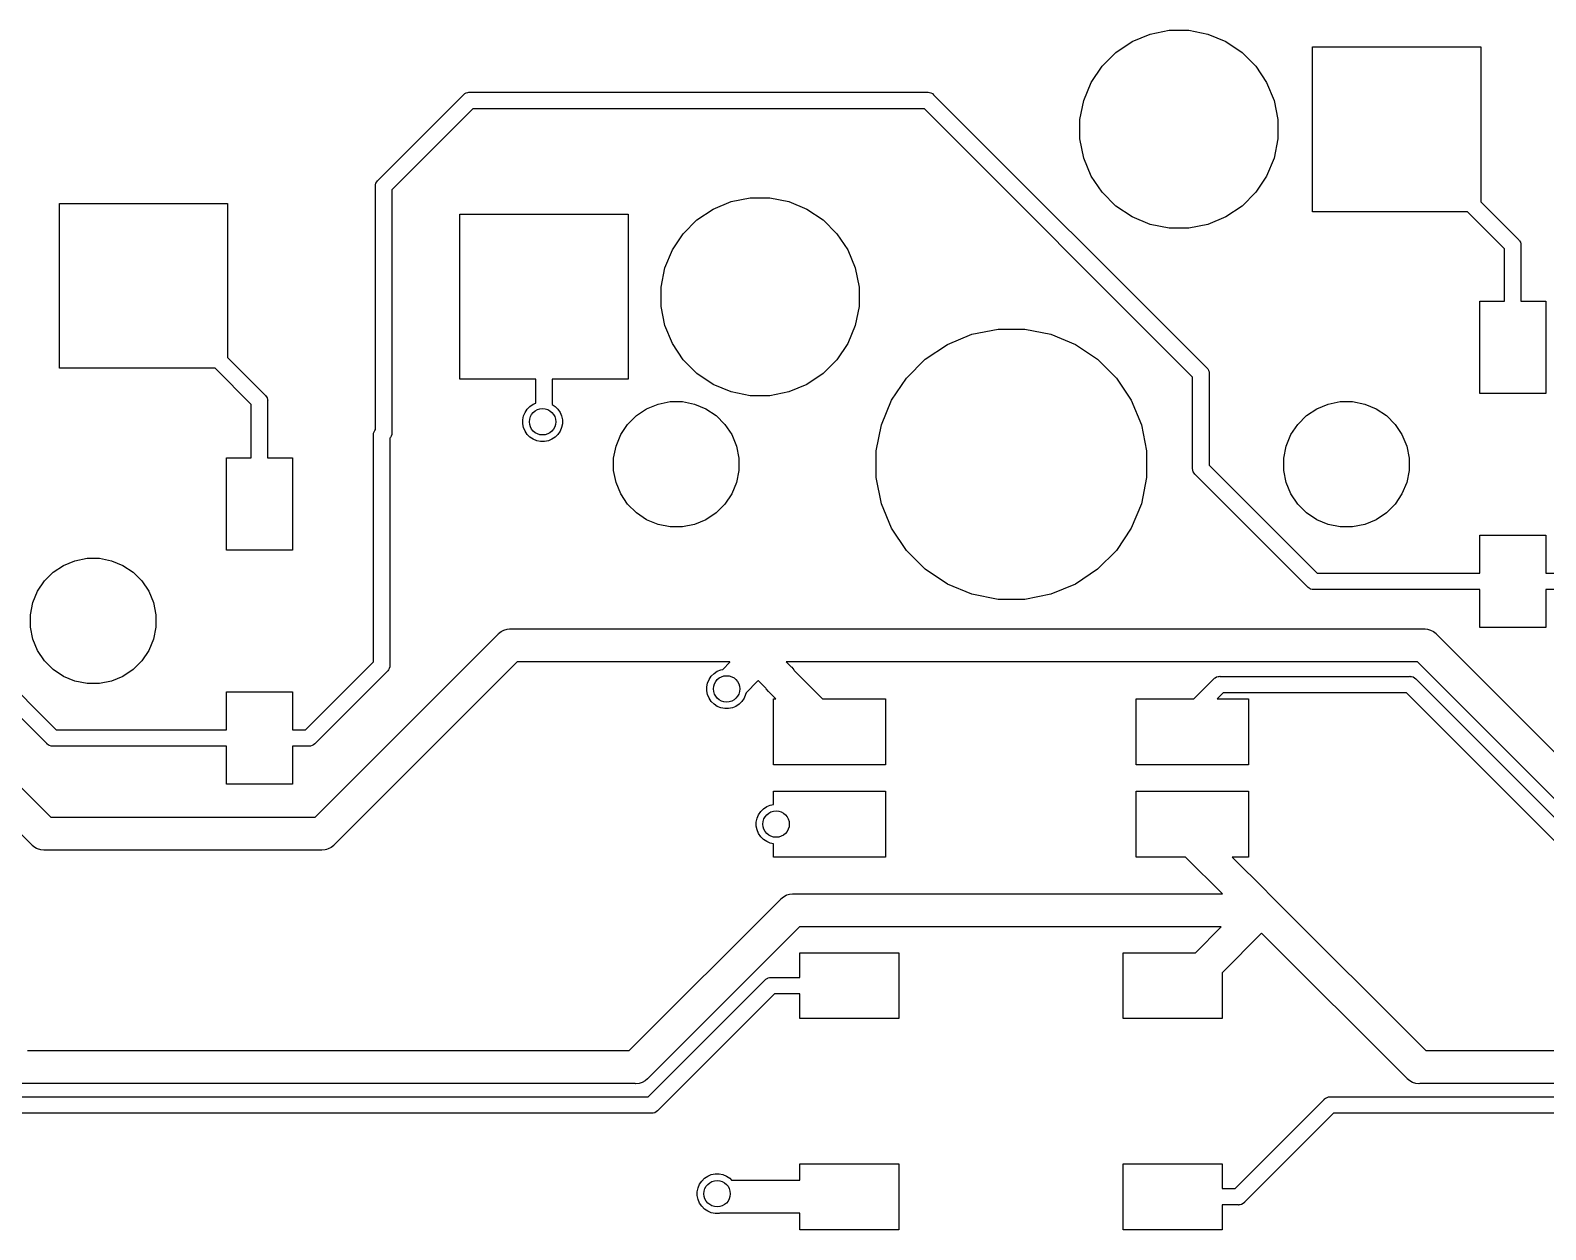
# Model space of a CAD drawing. Extents: x 0.5 to 11.2, y -4.1 to -0.9.
# Drawn here: x 8.061 to 8.965, y -1.585 to -0.869 of the extents above; entities that cross this region are included whole.
import ezdxf

# ---------------------------------------------------------------- set-up
doc = ezdxf.new("R2010")
doc.units = 0
doc.header["$MEASUREMENT"] = 0
doc.layers.add('BLACK', color=7, linetype='CONTINUOUS')

msp = doc.modelspace()

# ---------------------------------------------------------------- linework, layer by layer
at = {"layer": 'BLACK', "linetype": 'CONTINUOUS'}
for p, q in [((8.70859, -0.882082), (8.71827, -0.875619)), ((8.71827, -0.875619), (8.72901, -0.871167)), ((8.72901, -0.871167), (8.74042, -0.868898)), ((8.74042, -0.868898), (8.75206, -0.868898)), ((8.75206, -0.868898), (8.76347, -0.871167)), ((8.76347, -0.871167), (8.77421, -0.875619)), ((8.77421, -0.875619), (8.78389, -0.882082)), ((8.70037, -0.890307), (8.70859, -0.882082)), ((8.78389, -0.882082), (8.79211, -0.890307)), ((8.82604, -0.977165), (8.82604, -0.87874)), ((8.82604, -0.87874), (8.92644, -0.87874)), ((8.92644, -0.87874), (8.92644, -0.971269)), ((8.69391, -0.89998), (8.70037, -0.890307)), ((8.79211, -0.890307), (8.79857, -0.89998)), ((8.68945, -0.910727), (8.69391, -0.89998)), ((8.79857, -0.89998), (8.80303, -0.910727)), ((8.26825, -0.958357), (8.31909, -0.907517)), ((8.31909, -0.907517), (8.31924, -0.90733)), ((8.31924, -0.90733), (8.31943, -0.907176)), ((8.31943, -0.907176), (8.31999, -0.906715)), ((8.31943, -0.907176), (8.31943, -0.907176)), ((8.31999, -0.906715), (8.32084, -0.906258)), ((8.32084, -0.906258), (8.32177, -0.905977)), ((8.32177, -0.905977), (8.32249, -0.905906)), ((8.32249, -0.905906), (8.3225, -0.905906)), ((8.3225, -0.905906), (8.32274, -0.905882)), ((8.32274, -0.905882), (8.32298, -0.905906)), ((8.32298, -0.905906), (8.59612, -0.905906)), ((8.59612, -0.905906), (8.59636, -0.905882)), ((8.59636, -0.905882), (8.5966, -0.905906)), ((8.5966, -0.905906), (8.5966, -0.905906)), ((8.5966, -0.905906), (8.59732, -0.905977)), ((8.59732, -0.905977), (8.59825, -0.906258)), ((8.59825, -0.906258), (8.59911, -0.906715)), ((8.59911, -0.906715), (8.59985, -0.90733)), ((8.59985, -0.90733), (8.60001, -0.907518)), ((8.60001, -0.907518), (8.76266, -1.07017)), ((8.68719, -0.922136), (8.68945, -0.910727)), ((8.80303, -0.910727), (8.8053, -0.922136)), ((8.32477, -0.915748), (8.27648, -0.964046)), ((8.59432, -0.915748), (8.32477, -0.915748)), ((8.75443, -1.07586), (8.59432, -0.915748)), ((8.68719, -0.933769), (8.68719, -0.922136)), ((8.8053, -0.922136), (8.8053, -0.933769)), ((8.68945, -0.945179), (8.68719, -0.933769)), ((8.8053, -0.933769), (8.80303, -0.945179)), ((8.69391, -0.955926), (8.68945, -0.945179)), ((8.80303, -0.945179), (8.79857, -0.955926)), ((8.26744, -0.959261), (8.2679, -0.958699)), ((8.2679, -0.958699), (8.26806, -0.958511)), ((8.2679, -0.958699), (8.2679, -0.958699)), ((8.26806, -0.958511), (8.26825, -0.958357)), ((8.70037, -0.965598), (8.69391, -0.955926)), ((8.79857, -0.955926), (8.79211, -0.965598)), ((8.26661, -0.962008), (8.26671, -0.961043)), ((8.26663, -0.962249), (8.26661, -0.962008)), ((8.26663, -1.10723), (8.26663, -0.962249)), ((8.26671, -0.961043), (8.26699, -0.960116)), ((8.26699, -0.960116), (8.26744, -0.959261)), ((8.27648, -0.964046), (8.27648, -1.10901)), ((8.70859, -0.973824), (8.70037, -0.965598)), ((8.79211, -0.965598), (8.78389, -0.973824)), ((8.07801, -1.07067), (8.07801, -0.972244)), ((8.07801, -0.972244), (8.17841, -0.972244)), ((8.17841, -0.972244), (8.17841, -1.06418)), ((8.45859, -0.982082), (8.46827, -0.975619)), ((8.46827, -0.975619), (8.47901, -0.971167)), ((8.47901, -0.971167), (8.49042, -0.968898)), ((8.49042, -0.968898), (8.50206, -0.968898)), ((8.50206, -0.968898), (8.51347, -0.971167)), ((8.51347, -0.971167), (8.52421, -0.975619)), ((8.52421, -0.975619), (8.53389, -0.982082)), ((8.71827, -0.980287), (8.70859, -0.973824)), ((8.78389, -0.973824), (8.77421, -0.980287)), ((8.92644, -0.971269), (8.94876, -0.993594)), ((8.31711, -1.07717), (8.31711, -0.97874)), ((8.31711, -0.97874), (8.4175, -0.97874)), ((8.4175, -0.97874), (8.4175, -1.07717)), ((8.45037, -0.990307), (8.45859, -0.982082)), ((8.53389, -0.982082), (8.54211, -0.990307)), ((8.72901, -0.984738), (8.71827, -0.980287)), ((8.74042, -0.987008), (8.72901, -0.984738)), ((8.76347, -0.984738), (8.75206, -0.987008)), ((8.77421, -0.980287), (8.76347, -0.984738)), ((8.91841, -0.977165), (8.82604, -0.977165)), ((8.94053, -0.999283), (8.91841, -0.977165)), ((8.44391, -0.99998), (8.45037, -0.990307)), ((8.54211, -0.990307), (8.54857, -0.99998)), ((8.75206, -0.987008), (8.74042, -0.987008)), ((8.94876, -0.993594), (8.94895, -0.993747)), ((8.94895, -0.993747), (8.9491, -0.993935)), ((8.9491, -0.993935), (8.9491, -0.993935)), ((8.9491, -0.993935), (8.94939, -0.994289)), ((8.94939, -0.994289), (8.94956, -0.994497)), ((8.94956, -0.994497), (8.95002, -0.995352)), ((8.43945, -1.01073), (8.44391, -0.99998)), ((8.54857, -0.99998), (8.55303, -1.01073)), ((8.94053, -1.03051), (8.94053, -0.999283)), ((8.95002, -0.995352), (8.9503, -0.996279)), ((8.9503, -0.996279), (8.95037, -0.997003)), ((8.95037, -0.997003), (8.95037, -0.997003)), ((8.95037, -0.997003), (8.9504, -0.997244)), ((8.9504, -0.997244), (8.95037, -0.997485)), ((8.95037, -0.997485), (8.95037, -1.03051)), ((8.43719, -1.02214), (8.43945, -1.01073)), ((8.55303, -1.01073), (8.5553, -1.02214)), ((8.43719, -1.03377), (8.43719, -1.02214)), ((8.5553, -1.02214), (8.5553, -1.03377)), ((8.92577, -1.08563), (8.92577, -1.03051)), ((8.92577, -1.03051), (8.94053, -1.03051)), ((8.95037, -1.03051), (8.96514, -1.03051)), ((8.96514, -1.03051), (8.96514, -1.08563)), ((8.43945, -1.04518), (8.43719, -1.03377)), ((8.5553, -1.03377), (8.55303, -1.04518)), ((8.44391, -1.05593), (8.43945, -1.04518)), ((8.55303, -1.04518), (8.54857, -1.05593)), ((8.6227, -1.05035), (8.63829, -1.04724)), ((8.63829, -1.04724), (8.65419, -1.04724)), ((8.65419, -1.04724), (8.66978, -1.05035)), ((8.45037, -1.0656), (8.44391, -1.05593)), ((8.54857, -1.05593), (8.54211, -1.0656)), ((8.59479, -1.06526), (8.60801, -1.05643)), ((8.60801, -1.05643), (8.6227, -1.05035)), ((8.66978, -1.05035), (8.68447, -1.05643)), ((8.68447, -1.05643), (8.69769, -1.06526)), ((8.17841, -1.06418), (8.20073, -1.08651)), ((8.45859, -1.07382), (8.45037, -1.0656)), ((8.54211, -1.0656), (8.53389, -1.07382)), ((8.58355, -1.0765), (8.59479, -1.06526)), ((8.69769, -1.06526), (8.70893, -1.0765)), ((8.17097, -1.07067), (8.07801, -1.07067)), ((8.1925, -1.0922), (8.17097, -1.07067)), ((8.46827, -1.08029), (8.45859, -1.07382)), ((8.53389, -1.07382), (8.52421, -1.08029)), ((8.75443, -1.13027), (8.75443, -1.07586)), ((8.76266, -1.07017), (8.76285, -1.07032)), ((8.76285, -1.07032), (8.763, -1.07051)), ((8.763, -1.07051), (8.763, -1.07051)), ((8.763, -1.07051), (8.76346, -1.07107)), ((8.76346, -1.07107), (8.76381, -1.07172)), ((8.76381, -1.07172), (8.76392, -1.07193)), ((8.76392, -1.07193), (8.7642, -1.07285)), ((8.7642, -1.07285), (8.76427, -1.07358)), ((8.76427, -1.07358), (8.76427, -1.07358)), ((8.76427, -1.07358), (8.7643, -1.07382)), ((8.7643, -1.07382), (8.76427, -1.07406)), ((8.76427, -1.07406), (8.76427, -1.12847)), ((8.36238, -1.07717), (8.31711, -1.07717)), ((8.36238, -1.09145), (8.36238, -1.07717)), ((8.4175, -1.07717), (8.37222, -1.07717)), ((8.37222, -1.07717), (8.37222, -1.09222)), ((8.47901, -1.08474), (8.46827, -1.08029)), ((8.49042, -1.08701), (8.47901, -1.08474)), ((8.51347, -1.08474), (8.50206, -1.08701)), ((8.52421, -1.08029), (8.51347, -1.08474)), ((8.57472, -1.08972), (8.58355, -1.0765)), ((8.70893, -1.0765), (8.71776, -1.08972)), ((8.1925, -1.12402), (8.1925, -1.0922)), ((8.20073, -1.08651), (8.20092, -1.08666)), ((8.20092, -1.08666), (8.20107, -1.08685)), ((8.20107, -1.08685), (8.20153, -1.08741)), ((8.20153, -1.08741), (8.20168, -1.08769)), ((8.20168, -1.08769), (8.20199, -1.08827)), ((8.20199, -1.08827), (8.20227, -1.08919)), ((8.20227, -1.08919), (8.20234, -1.08992)), ((8.20234, -1.08992), (8.20234, -1.08992)), ((8.20234, -1.08992), (8.20237, -1.09016)), ((8.20237, -1.09016), (8.20234, -1.0904)), ((8.20234, -1.0904), (8.20234, -1.12402)), ((8.35726, -1.09503), (8.35891, -1.09338)), ((8.35891, -1.09338), (8.36084, -1.09209)), ((8.36084, -1.09209), (8.36238, -1.09145)), ((8.37222, -1.09222), (8.37397, -1.09338)), ((8.37397, -1.09338), (8.37561, -1.09503)), ((8.42852, -1.09481), (8.43533, -1.09199)), ((8.43533, -1.09199), (8.44256, -1.09055)), ((8.44256, -1.09055), (8.44992, -1.09055)), ((8.44992, -1.09055), (8.45715, -1.09199)), ((8.45715, -1.09199), (8.46396, -1.09481)), ((8.50206, -1.08701), (8.49042, -1.08701)), ((8.56863, -1.10441), (8.57472, -1.08972)), ((8.71776, -1.08972), (8.72385, -1.10441)), ((8.82852, -1.09481), (8.83533, -1.09199)), ((8.83533, -1.09199), (8.84256, -1.09055)), ((8.84256, -1.09055), (8.84992, -1.09055)), ((8.84992, -1.09055), (8.85715, -1.09199)), ((8.85715, -1.09199), (8.86396, -1.09481)), ((8.96514, -1.08563), (8.92577, -1.08563)), ((8.35463, -1.1014), (8.35508, -1.09911)), ((8.35463, -1.10372), (8.35463, -1.1014)), ((8.35508, -1.09911), (8.35597, -1.09696)), ((8.35597, -1.09696), (8.35726, -1.09503)), ((8.37561, -1.09503), (8.3769, -1.09696)), ((8.3769, -1.09696), (8.37779, -1.09911)), ((8.37779, -1.09911), (8.37825, -1.1014)), ((8.37825, -1.1014), (8.37825, -1.10372)), ((8.41719, -1.10411), (8.4224, -1.0989)), ((8.4224, -1.0989), (8.42852, -1.09481)), ((8.46396, -1.09481), (8.47008, -1.0989)), ((8.47008, -1.0989), (8.47529, -1.10411)), ((8.81719, -1.10411), (8.8224, -1.0989)), ((8.8224, -1.0989), (8.82852, -1.09481)), ((8.86396, -1.09481), (8.87008, -1.0989)), ((8.87008, -1.0989), (8.87529, -1.10411)), ((8.26543, -1.11043), (8.26552, -1.10947)), ((8.26545, -1.11067), (8.26543, -1.11043)), ((8.26545, -1.24587), (8.26545, -1.11067)), ((8.26552, -1.10947), (8.26581, -1.10854)), ((8.26581, -1.10854), (8.26626, -1.10769)), ((8.26626, -1.10769), (8.26663, -1.10723)), ((8.27567, -1.112), (8.2753, -1.11245)), ((8.2753, -1.11245), (8.2753, -1.24767)), ((8.27612, -1.11114), (8.27567, -1.112)), ((8.27641, -1.11022), (8.27612, -1.11114)), ((8.27648, -1.10949), (8.27641, -1.11022)), ((8.27648, -1.10901), (8.2765, -1.10925)), ((8.2765, -1.10925), (8.27648, -1.10949)), ((8.27648, -1.10949), (8.27648, -1.10949)), ((8.35508, -1.106), (8.35463, -1.10372)), ((8.35597, -1.10815), (8.35508, -1.106)), ((8.35726, -1.11009), (8.35597, -1.10815)), ((8.35891, -1.11173), (8.35726, -1.11009)), ((8.36084, -1.11303), (8.35891, -1.11173)), ((8.37397, -1.11173), (8.37203, -1.11303)), ((8.37561, -1.11009), (8.37397, -1.11173)), ((8.3769, -1.10815), (8.37561, -1.11009)), ((8.37779, -1.106), (8.3769, -1.10815)), ((8.37825, -1.10372), (8.37779, -1.106)), ((8.41028, -1.11704), (8.4131, -1.11024)), ((8.4131, -1.11024), (8.41719, -1.10411)), ((8.47529, -1.10411), (8.47939, -1.11024)), ((8.47939, -1.11024), (8.4822, -1.11704)), ((8.56553, -1.12), (8.56863, -1.10441)), ((8.72385, -1.10441), (8.72695, -1.12)), ((8.81028, -1.11704), (8.8131, -1.11024)), ((8.8131, -1.11024), (8.81719, -1.10411)), ((8.87529, -1.10411), (8.87938, -1.11024)), ((8.87938, -1.11024), (8.8822, -1.11704)), ((8.36299, -1.11392), (8.36084, -1.11303)), ((8.36527, -1.11437), (8.36299, -1.11392)), ((8.3676, -1.11437), (8.36527, -1.11437)), ((8.36988, -1.11392), (8.3676, -1.11437)), ((8.37203, -1.11303), (8.36988, -1.11392)), ((8.40884, -1.12427), (8.41028, -1.11704)), ((8.4822, -1.11704), (8.48364, -1.12427)), ((8.56553, -1.1359), (8.56553, -1.12)), ((8.72695, -1.12), (8.72695, -1.1359)), ((8.80884, -1.12427), (8.81028, -1.11704)), ((8.8822, -1.11704), (8.88364, -1.12427)), ((8.17774, -1.17913), (8.17774, -1.12402)), ((8.17774, -1.12402), (8.1925, -1.12402)), ((8.20234, -1.12402), (8.21711, -1.12402)), ((8.21711, -1.12402), (8.21711, -1.17913)), ((8.40884, -1.13164), (8.40884, -1.12427)), ((8.48364, -1.12427), (8.48364, -1.13164)), ((8.75441, -1.13051), (8.75443, -1.13027)), ((8.7545, -1.13148), (8.75441, -1.13051)), ((8.76427, -1.12847), (8.82871, -1.19291)), ((8.80884, -1.13164), (8.80884, -1.12427)), ((8.88364, -1.12427), (8.88364, -1.13164)), ((8.41028, -1.13886), (8.40884, -1.13164)), ((8.4131, -1.14567), (8.41028, -1.13886)), ((8.4822, -1.13886), (8.47939, -1.14567)), ((8.48364, -1.13164), (8.4822, -1.13886)), ((8.56863, -1.15149), (8.56553, -1.1359)), ((8.72695, -1.1359), (8.72385, -1.15149)), ((8.75478, -1.1324), (8.7545, -1.13148)), ((8.75524, -1.13326), (8.75478, -1.1324)), ((8.7557, -1.13382), (8.75524, -1.13326)), ((8.75585, -1.13401), (8.7557, -1.13382)), ((8.75604, -1.13416), (8.75585, -1.13401)), ((8.82302, -1.20114), (8.75604, -1.13416)), ((8.81028, -1.13886), (8.80884, -1.13164)), ((8.8131, -1.14567), (8.81028, -1.13886)), ((8.8822, -1.13886), (8.87938, -1.14567)), ((8.88364, -1.13164), (8.8822, -1.13886)), ((8.41719, -1.15179), (8.4131, -1.14567)), ((8.47939, -1.14567), (8.47529, -1.15179)), ((8.81719, -1.15179), (8.8131, -1.14567)), ((8.87938, -1.14567), (8.87529, -1.15179)), ((8.4224, -1.157), (8.41719, -1.15179)), ((8.42852, -1.1611), (8.4224, -1.157)), ((8.47008, -1.157), (8.46396, -1.1611)), ((8.47529, -1.15179), (8.47008, -1.157)), ((8.57472, -1.16618), (8.56863, -1.15149)), ((8.72385, -1.15149), (8.71776, -1.16618)), ((8.8224, -1.157), (8.81719, -1.15179)), ((8.82852, -1.1611), (8.8224, -1.157)), ((8.87008, -1.157), (8.86396, -1.1611)), ((8.87529, -1.15179), (8.87008, -1.157)), ((8.43533, -1.16392), (8.42852, -1.1611)), ((8.44256, -1.16535), (8.43533, -1.16392)), ((8.44992, -1.16535), (8.44256, -1.16535)), ((8.45715, -1.16392), (8.44992, -1.16535)), ((8.46396, -1.1611), (8.45715, -1.16392)), ((8.58355, -1.1794), (8.57472, -1.16618)), ((8.71776, -1.16618), (8.70893, -1.1794)), ((8.83533, -1.16392), (8.82852, -1.1611)), ((8.84256, -1.16535), (8.83533, -1.16392)), ((8.84992, -1.16535), (8.84256, -1.16535)), ((8.85715, -1.16392), (8.84992, -1.16535)), ((8.86396, -1.1611), (8.85715, -1.16392)), ((8.92577, -1.17028), (8.96514, -1.17028)), ((8.92577, -1.19291), (8.92577, -1.17028)), ((8.96514, -1.17028), (8.96514, -1.19291)), ((8.0873, -1.18549), (8.09452, -1.18406)), ((8.09452, -1.18406), (8.10189, -1.18406)), ((8.10189, -1.18406), (8.10912, -1.18549)), ((8.21711, -1.17913), (8.17774, -1.17913)), ((8.59479, -1.19064), (8.58355, -1.1794)), ((8.70893, -1.1794), (8.69769, -1.19064)), ((8.06916, -1.19761), (8.07437, -1.1924)), ((8.07437, -1.1924), (8.08049, -1.18831)), ((8.08049, -1.18831), (8.0873, -1.18549)), ((8.10912, -1.18549), (8.11592, -1.18831)), ((8.11592, -1.18831), (8.12205, -1.1924)), ((8.12205, -1.1924), (8.12726, -1.19761)), ((8.60801, -1.19948), (8.59479, -1.19064)), ((8.69769, -1.19064), (8.68447, -1.19948)), ((8.82871, -1.19291), (8.92577, -1.19291)), ((8.96514, -1.19291), (8.97294, -1.19291)), ((8.06506, -1.20374), (8.06916, -1.19761)), ((8.12726, -1.19761), (8.13135, -1.20374)), ((8.6227, -1.20556), (8.60801, -1.19948)), ((8.68447, -1.19948), (8.66978, -1.20556)), ((8.82318, -1.20133), (8.82302, -1.20114)), ((8.82336, -1.20149), (8.82318, -1.20133)), ((8.82393, -1.20195), (8.82336, -1.20149)), ((8.82336, -1.20149), (8.82336, -1.20149)), ((8.82456, -1.20229), (8.82393, -1.20195)), ((8.82478, -1.2024), (8.82456, -1.20229)), ((8.82571, -1.20268), (8.82478, -1.2024)), ((8.82643, -1.20276), (8.82571, -1.20268)), ((8.82667, -1.20278), (8.82643, -1.20276)), ((8.82643, -1.20276), (8.82643, -1.20276)), ((8.82691, -1.20276), (8.82667, -1.20278)), ((8.92577, -1.20276), (8.82691, -1.20276)), ((8.92577, -1.22539), (8.92577, -1.20276)), ((8.97474, -1.20276), (8.96514, -1.20276)), ((8.96514, -1.20276), (8.96514, -1.22539)), ((8.06081, -1.21777), (8.06224, -1.21055)), ((8.06224, -1.21055), (8.06506, -1.20374)), ((8.13135, -1.20374), (8.13417, -1.21055)), ((8.13417, -1.21055), (8.13561, -1.21777)), ((8.63829, -1.20866), (8.6227, -1.20556)), ((8.65419, -1.20866), (8.63829, -1.20866)), ((8.66978, -1.20556), (8.65419, -1.20866)), ((8.06081, -1.22514), (8.06081, -1.21777)), ((8.13561, -1.21777), (8.13561, -1.22514)), ((8.06224, -1.23237), (8.06081, -1.22514)), ((8.13561, -1.22514), (8.13417, -1.23237)), ((8.23067, -1.33858), (8.33984, -1.22941)), ((8.33984, -1.22941), (8.34015, -1.22903)), ((8.34015, -1.22903), (8.34165, -1.2278)), ((8.34165, -1.2278), (8.34336, -1.22689)), ((8.34336, -1.22689), (8.34522, -1.22632)), ((8.34522, -1.22632), (8.34666, -1.22618)), ((8.34666, -1.22618), (8.34715, -1.22613)), ((8.34666, -1.22618), (8.34666, -1.22618)), ((8.34715, -1.22613), (8.34763, -1.22618)), ((8.34763, -1.22618), (8.48761, -1.22618)), ((8.48761, -1.22618), (8.48809, -1.22613)), ((8.48809, -1.22613), (8.48857, -1.22618)), ((8.48857, -1.22618), (8.89221, -1.22618)), ((8.89221, -1.22618), (8.8927, -1.22613)), ((8.8927, -1.22613), (8.89318, -1.22618)), ((8.89318, -1.22618), (8.89463, -1.22632)), ((8.89463, -1.22632), (8.89648, -1.22689)), ((8.89648, -1.22689), (8.89819, -1.2278)), ((8.89819, -1.2278), (8.89969, -1.22903)), ((8.89969, -1.22903), (8.9, -1.22941)), ((8.9, -1.22941), (8.99028, -1.31968)), ((8.96514, -1.22539), (8.92577, -1.22539)), ((8.02451, -1.23477), (8.07615, -1.28642)), ((8.06506, -1.23917), (8.06224, -1.23237)), ((8.13417, -1.23237), (8.13135, -1.23917)), ((8.07046, -1.29465), (8.01628, -1.24046)), ((8.06916, -1.2453), (8.06506, -1.23917)), ((8.07437, -1.25051), (8.06916, -1.2453)), ((8.12726, -1.2453), (8.12205, -1.25051)), ((8.13135, -1.23917), (8.12726, -1.2453)), ((8.22491, -1.28642), (8.26545, -1.24587)), ((8.35122, -1.24587), (8.24205, -1.35504)), ((8.2753, -1.24815), (8.27522, -1.24888)), ((8.2753, -1.24767), (8.27532, -1.24791)), ((8.27532, -1.24791), (8.2753, -1.24815)), ((8.2753, -1.24815), (8.2753, -1.24815)), ((8.47825, -1.24587), (8.35122, -1.24587)), ((8.47394, -1.25043), (8.47825, -1.24612)), ((8.47825, -1.24612), (8.47825, -1.24587)), ((8.88862, -1.24587), (8.51185, -1.24587)), ((8.51185, -1.24587), (8.51479, -1.2488)), ((8.9789, -1.33615), (8.88862, -1.24587)), ((8.08049, -1.2546), (8.07437, -1.25051)), ((8.0873, -1.25742), (8.08049, -1.2546)), ((8.11592, -1.2546), (8.10912, -1.25742)), ((8.12205, -1.25051), (8.11592, -1.2546)), ((8.27368, -1.25156), (8.2306, -1.29465)), ((8.27387, -1.25141), (8.27368, -1.25156)), ((8.27402, -1.25122), (8.27387, -1.25141)), ((8.27449, -1.25066), (8.27402, -1.25122)), ((8.27402, -1.25122), (8.27402, -1.25122)), ((8.27472, -1.25022), (8.27449, -1.25066)), ((8.27494, -1.24981), (8.27472, -1.25022)), ((8.27522, -1.24888), (8.27494, -1.24981)), ((8.46492, -1.25856), (8.46581, -1.25641)), ((8.46581, -1.25641), (8.46711, -1.25448)), ((8.46711, -1.25448), (8.46875, -1.25283)), ((8.46875, -1.25283), (8.47068, -1.25154)), ((8.47068, -1.25154), (8.47283, -1.25065)), ((8.47283, -1.25065), (8.47394, -1.25043)), ((8.49508, -1.25719), (8.49471, -1.2575)), ((8.4952, -1.25705), (8.49508, -1.25719)), ((8.49972, -1.26158), (8.4952, -1.25705)), ((8.51479, -1.2488), (8.51516, -1.24911)), ((8.51516, -1.24911), (8.51639, -1.25061)), ((8.51639, -1.25061), (8.51661, -1.25102)), ((8.51661, -1.25102), (8.53351, -1.26791)), ((8.75515, -1.26791), (8.76692, -1.25614)), ((8.76692, -1.25614), (8.76707, -1.25595)), ((8.76707, -1.25595), (8.76739, -1.25569)), ((8.76739, -1.25569), (8.76782, -1.25534)), ((8.76782, -1.25534), (8.76868, -1.25488)), ((8.76868, -1.25488), (8.7689, -1.25481)), ((8.7689, -1.25481), (8.76961, -1.2546)), ((8.76961, -1.2546), (8.77033, -1.25453)), ((8.77033, -1.25453), (8.77057, -1.2545)), ((8.77033, -1.25453), (8.77033, -1.25453)), ((8.77057, -1.2545), (8.77081, -1.25453)), ((8.77081, -1.25453), (8.88387, -1.25453)), ((8.88387, -1.25453), (8.88411, -1.2545)), ((8.88411, -1.2545), (8.88435, -1.25453)), ((8.88435, -1.25453), (8.88435, -1.25453)), ((8.88435, -1.25453), (8.88507, -1.2546)), ((8.88507, -1.2546), (8.886, -1.25488)), ((8.886, -1.25488), (8.88685, -1.25534)), ((8.88685, -1.25534), (8.8876, -1.25595)), ((8.8876, -1.25595), (8.88776, -1.25614)), ((8.88776, -1.25614), (8.98083, -1.34921)), ((8.09452, -1.25886), (8.0873, -1.25742)), ((8.10189, -1.25886), (8.09452, -1.25886)), ((8.10912, -1.25742), (8.10189, -1.25886)), ((8.17774, -1.28642), (8.17774, -1.26378)), ((8.17774, -1.26378), (8.21711, -1.26378)), ((8.21711, -1.26378), (8.21711, -1.28642)), ((8.46447, -1.26084), (8.46492, -1.25856)), ((8.46447, -1.26317), (8.46447, -1.26084)), ((8.46492, -1.26545), (8.46447, -1.26317)), ((8.46581, -1.2676), (8.46492, -1.26545)), ((8.48764, -1.26545), (8.48675, -1.2676)), ((8.48786, -1.26435), (8.48764, -1.26545)), ((8.49471, -1.2575), (8.48786, -1.26435)), ((8.49995, -1.26199), (8.49972, -1.26158)), ((8.50118, -1.26349), (8.49995, -1.26199)), ((8.50155, -1.2638), (8.50118, -1.26349)), ((8.50567, -1.26791), (8.50155, -1.2638)), ((8.77261, -1.26437), (8.76907, -1.26791)), ((8.88207, -1.26437), (8.77261, -1.26437)), ((8.97514, -1.35744), (8.88207, -1.26437)), ((8.46711, -1.26954), (8.46581, -1.2676)), ((8.46875, -1.27118), (8.46711, -1.26954)), ((8.47068, -1.27247), (8.46875, -1.27118)), ((8.47283, -1.27337), (8.47068, -1.27247)), ((8.47512, -1.27382), (8.47283, -1.27337)), ((8.47744, -1.27382), (8.47512, -1.27382)), ((8.47972, -1.27337), (8.47744, -1.27382)), ((8.48187, -1.27247), (8.47972, -1.27337)), ((8.48381, -1.27118), (8.48187, -1.27247)), ((8.48545, -1.26954), (8.48381, -1.27118)), ((8.48675, -1.2676), (8.48545, -1.26954)), ((8.50423, -1.30728), (8.50423, -1.26791)), ((8.50423, -1.26791), (8.50567, -1.26791)), ((8.53351, -1.26791), (8.57116, -1.26791)), ((8.57116, -1.26791), (8.57116, -1.30728)), ((8.72077, -1.30728), (8.72077, -1.26791)), ((8.72077, -1.26791), (8.75515, -1.26791)), ((8.76907, -1.26791), (8.7877, -1.26791)), ((8.7877, -1.26791), (8.7877, -1.30728)), ((8.07615, -1.28642), (8.17774, -1.28642)), ((8.21711, -1.28642), (8.22491, -1.28642)), ((8.07062, -1.29484), (8.07046, -1.29465)), ((8.07081, -1.29499), (8.07062, -1.29484)), ((8.07137, -1.29545), (8.07081, -1.29499)), ((8.07201, -1.29579), (8.07137, -1.29545)), ((8.07222, -1.29591), (8.07201, -1.29579)), ((8.07315, -1.29619), (8.07222, -1.29591)), ((8.07387, -1.29626), (8.07315, -1.29619)), ((8.07411, -1.29628), (8.07387, -1.29626)), ((8.07387, -1.29626), (8.07387, -1.29626)), ((8.07436, -1.29626), (8.07411, -1.29628)), ((8.17774, -1.29626), (8.07436, -1.29626)), ((8.17774, -1.3189), (8.17774, -1.29626)), ((8.22671, -1.29626), (8.21711, -1.29626)), ((8.21711, -1.29626), (8.21711, -1.3189)), ((8.22695, -1.29628), (8.22671, -1.29626)), ((8.22719, -1.29626), (8.22695, -1.29628)), ((8.22791, -1.29619), (8.22719, -1.29626)), ((8.22719, -1.29626), (8.22719, -1.29626)), ((8.22884, -1.29591), (8.22791, -1.29619)), ((8.2297, -1.29545), (8.22884, -1.29591)), ((8.23045, -1.29484), (8.2297, -1.29545)), ((8.2306, -1.29465), (8.23045, -1.29484)), ((8.57116, -1.30728), (8.50423, -1.30728)), ((8.7877, -1.30728), (8.72077, -1.30728)), ((8.21711, -1.3189), (8.17774, -1.3189)), ((8.05523, -1.32094), (8.07288, -1.33858)), ((8.50423, -1.33099), (8.50423, -1.32303)), ((8.50423, -1.32303), (8.57116, -1.32303)), ((8.57116, -1.32303), (8.57116, -1.3624)), ((8.72077, -1.3624), (8.72077, -1.32303)), ((8.72077, -1.32303), (8.7877, -1.32303)), ((8.7877, -1.32303), (8.7877, -1.3624)), ((8.0615, -1.35504), (8.04386, -1.3374)), ((8.07288, -1.33858), (8.23067, -1.33858)), ((8.49445, -1.33927), (8.49534, -1.33712)), ((8.49534, -1.33712), (8.49663, -1.33519)), ((8.49663, -1.33519), (8.49828, -1.33354)), ((8.49828, -1.33354), (8.50021, -1.33225)), ((8.50021, -1.33225), (8.50236, -1.33136)), ((8.50236, -1.33136), (8.50423, -1.33099)), ((8.494, -1.34155), (8.49445, -1.33927)), ((8.494, -1.34388), (8.494, -1.34155)), ((8.49445, -1.34616), (8.494, -1.34388)), ((8.49534, -1.34831), (8.49445, -1.34616)), ((8.06181, -1.35542), (8.0615, -1.35504)), ((8.0633, -1.35665), (8.06181, -1.35542)), ((8.06436, -1.35721), (8.0633, -1.35665)), ((8.24024, -1.35665), (8.23853, -1.35756)), ((8.24174, -1.35542), (8.24024, -1.35665)), ((8.24205, -1.35504), (8.24174, -1.35542)), ((8.49663, -1.35025), (8.49534, -1.34831)), ((8.49828, -1.35189), (8.49663, -1.35025)), ((8.50021, -1.35318), (8.49828, -1.35189)), ((8.50236, -1.35407), (8.50021, -1.35318)), ((8.50423, -1.35445), (8.50236, -1.35407)), ((8.50423, -1.3624), (8.50423, -1.35445)), ((8.06501, -1.35756), (8.06436, -1.35721)), ((8.06687, -1.35813), (8.06501, -1.35756)), ((8.0688, -1.35832), (8.06687, -1.35813)), ((8.06928, -1.35827), (8.0688, -1.35832)), ((8.23426, -1.35827), (8.06928, -1.35827)), ((8.23474, -1.35832), (8.23426, -1.35827)), ((8.23667, -1.35813), (8.23474, -1.35832)), ((8.23744, -1.35789), (8.23667, -1.35813)), ((8.23853, -1.35756), (8.23744, -1.35789)), ((8.57116, -1.3624), (8.50423, -1.3624)), ((8.75016, -1.3624), (8.72077, -1.3624)), ((8.7722, -1.38445), (8.75016, -1.3624)), ((8.7877, -1.3624), (8.77799, -1.3624)), ((8.77799, -1.3624), (8.79825, -1.38266)), ((8.79825, -1.38266), (8.79863, -1.38297)), ((8.79863, -1.38297), (8.79894, -1.38334)), ((8.79894, -1.38334), (8.80327, -1.38767)), ((8.41807, -1.47795), (8.50835, -1.38767)), ((8.50835, -1.38767), (8.50866, -1.3873)), ((8.50866, -1.3873), (8.51015, -1.38607)), ((8.51015, -1.38607), (8.51186, -1.38515)), ((8.51186, -1.38515), (8.51224, -1.38504)), ((8.51224, -1.38504), (8.51372, -1.38459)), ((8.51372, -1.38459), (8.51565, -1.3844)), ((8.51565, -1.3844), (8.51613, -1.38445)), ((8.51613, -1.38445), (8.7722, -1.38445)), ((8.80327, -1.38767), (8.80327, -1.38767)), ((8.80327, -1.38767), (8.89355, -1.47795)), ((8.51973, -1.40413), (8.42945, -1.49441)), ((8.77141, -1.40413), (8.51973, -1.40413)), ((8.75606, -1.41949), (8.77141, -1.40413)), ((8.79557, -1.40782), (8.77195, -1.43144)), ((8.88217, -1.49441), (8.79557, -1.40782)), ((8.51998, -1.43425), (8.51998, -1.41949)), ((8.51998, -1.41949), (8.57904, -1.41949)), ((8.57904, -1.41949), (8.57904, -1.45886)), ((8.71289, -1.45886), (8.71289, -1.41949)), ((8.71289, -1.41949), (8.75606, -1.41949)), ((8.42948, -1.50551), (8.49913, -1.43586)), ((8.49913, -1.43586), (8.49929, -1.43568)), ((8.49929, -1.43568), (8.49964, -1.43539)), ((8.49964, -1.43539), (8.50004, -1.43506)), ((8.50004, -1.43506), (8.50089, -1.4346)), ((8.50089, -1.4346), (8.50101, -1.43457)), ((8.50101, -1.43457), (8.50182, -1.43432)), ((8.50182, -1.43432), (8.50254, -1.43425)), ((8.50254, -1.43425), (8.50278, -1.43423)), ((8.50254, -1.43425), (8.50254, -1.43425)), ((8.50278, -1.43423), (8.50302, -1.43425)), ((8.50302, -1.43425), (8.51998, -1.43425)), ((8.77195, -1.43144), (8.77195, -1.45886)), ((8.50482, -1.44409), (8.43517, -1.51374)), ((8.51998, -1.44409), (8.50482, -1.44409)), ((8.51998, -1.45886), (8.51998, -1.44409)), ((8.57904, -1.45886), (8.51998, -1.45886)), ((8.77195, -1.45886), (8.71289, -1.45886)), ((8.0589, -1.47795), (8.41807, -1.47795)), ((8.89355, -1.47795), (9.52319, -1.47795)), ((8.42166, -1.49764), (8.05531, -1.49764)), ((8.42215, -1.49769), (8.42166, -1.49764)), ((8.42407, -1.4975), (8.42215, -1.49769)), ((8.42408, -1.4975), (8.42407, -1.4975)), ((8.42593, -1.49693), (8.42408, -1.4975)), ((8.42764, -1.49602), (8.42593, -1.49693)), ((8.42914, -1.49479), (8.42764, -1.49602)), ((8.42945, -1.49441), (8.42914, -1.49479)), ((8.88248, -1.49479), (8.88217, -1.49441)), ((8.88397, -1.49602), (8.88248, -1.49479)), ((8.88568, -1.49693), (8.88397, -1.49602)), ((8.88754, -1.4975), (8.88568, -1.49693)), ((8.88568, -1.49693), (8.88568, -1.49693)), ((8.88947, -1.49769), (8.88754, -1.4975)), ((8.88995, -1.49764), (8.88947, -1.49769)), ((9.54287, -1.49764), (8.88995, -1.49764)), ((7.509, -1.50551), (8.42948, -1.50551)), ((8.77975, -1.56024), (8.83286, -1.50712)), ((8.83286, -1.50712), (8.83302, -1.50694)), ((8.83302, -1.50694), (8.83321, -1.50678)), ((8.83321, -1.50678), (8.83377, -1.50632)), ((8.83321, -1.50678), (8.83321, -1.50678)), ((8.83377, -1.50632), (8.83391, -1.50624)), ((8.83391, -1.50624), (8.83462, -1.50587)), ((8.83462, -1.50587), (8.83555, -1.50558)), ((8.83555, -1.50558), (8.83627, -1.50551)), ((8.83627, -1.50551), (8.83651, -1.50549)), ((8.83627, -1.50551), (8.83627, -1.50551)), ((8.83651, -1.50549), (8.83676, -1.50551)), ((8.83676, -1.50551), (9.53733, -1.50551)), ((8.43128, -1.51536), (7.5108, -1.51536)), ((8.43152, -1.51538), (8.43128, -1.51536)), ((8.43176, -1.51536), (8.43152, -1.51538)), ((8.43249, -1.51528), (8.43176, -1.51536)), ((8.43176, -1.51536), (8.43176, -1.51536)), ((8.43341, -1.515), (8.43249, -1.51528)), ((8.43427, -1.51455), (8.43341, -1.515)), ((8.43502, -1.51393), (8.43427, -1.51455)), ((8.43517, -1.51374), (8.43502, -1.51393)), ((8.83855, -1.51536), (8.78544, -1.56847)), ((9.53553, -1.51536), (8.83855, -1.51536)), ((8.51998, -1.55531), (8.51998, -1.54547)), ((8.51998, -1.54547), (8.57904, -1.54547)), ((8.57904, -1.54547), (8.57904, -1.58484)), ((8.71289, -1.58484), (8.71289, -1.54547)), ((8.71289, -1.54547), (8.77195, -1.54547)), ((8.77195, -1.54547), (8.77195, -1.56024)), ((8.4614, -1.55581), (8.46304, -1.55417)), ((8.46304, -1.55417), (8.46498, -1.55287)), ((8.46498, -1.55287), (8.46713, -1.55198)), ((8.46713, -1.55198), (8.46941, -1.55153)), ((8.46941, -1.55153), (8.47173, -1.55153)), ((8.47173, -1.55153), (8.47402, -1.55198)), ((8.47402, -1.55198), (8.47617, -1.55287)), ((8.47617, -1.55287), (8.4781, -1.55417)), ((8.4781, -1.55417), (8.47925, -1.55531)), ((8.47925, -1.55531), (8.51998, -1.55531)), ((8.45876, -1.56218), (8.45921, -1.5599)), ((8.45876, -1.5645), (8.45876, -1.56218)), ((8.45921, -1.56679), (8.45876, -1.5645)), ((8.45921, -1.5599), (8.4601, -1.55775)), ((8.4601, -1.55775), (8.4614, -1.55581)), ((8.77195, -1.56024), (8.77975, -1.56024)), ((8.4601, -1.56894), (8.45921, -1.56679)), ((8.4614, -1.57087), (8.4601, -1.56894)), ((8.46304, -1.57252), (8.4614, -1.57087)), ((8.46498, -1.57381), (8.46304, -1.57252)), ((8.78155, -1.57008), (8.77195, -1.57008)), ((8.77195, -1.57008), (8.77195, -1.58484)), ((8.78179, -1.5701), (8.78155, -1.57008)), ((8.78203, -1.57008), (8.78179, -1.5701)), ((8.78276, -1.57001), (8.78203, -1.57008)), ((8.78203, -1.57008), (8.78203, -1.57008)), ((8.78368, -1.56973), (8.78276, -1.57001)), ((8.78454, -1.56927), (8.78368, -1.56973)), ((8.78529, -1.56865), (8.78454, -1.56927)), ((8.78544, -1.56847), (8.78529, -1.56865)), ((8.46713, -1.5747), (8.46498, -1.57381)), ((8.46941, -1.57515), (8.46713, -1.5747)), ((8.47173, -1.57515), (8.46941, -1.57515)), ((8.4723, -1.57504), (8.47173, -1.57515)), ((8.47239, -1.57505), (8.4723, -1.57504)), ((8.47287, -1.575), (8.47239, -1.57505)), ((8.51998, -1.575), (8.47287, -1.575)), ((8.51998, -1.58484), (8.51998, -1.575)), ((8.57904, -1.58484), (8.51998, -1.58484)), ((8.77195, -1.58484), (8.71289, -1.58484))]:
    msp.add_line(p, q, dxfattribs=at)
at = {"layer": 'BLACK'}
for centre in [(8.36644, -1.10256), (8.47628, -1.26201), (8.50581, -1.34272), (8.47057, -1.56334)]:
    msp.add_circle(centre, 0.007874, dxfattribs=at)

doc.saveas('drawing.dxf')
